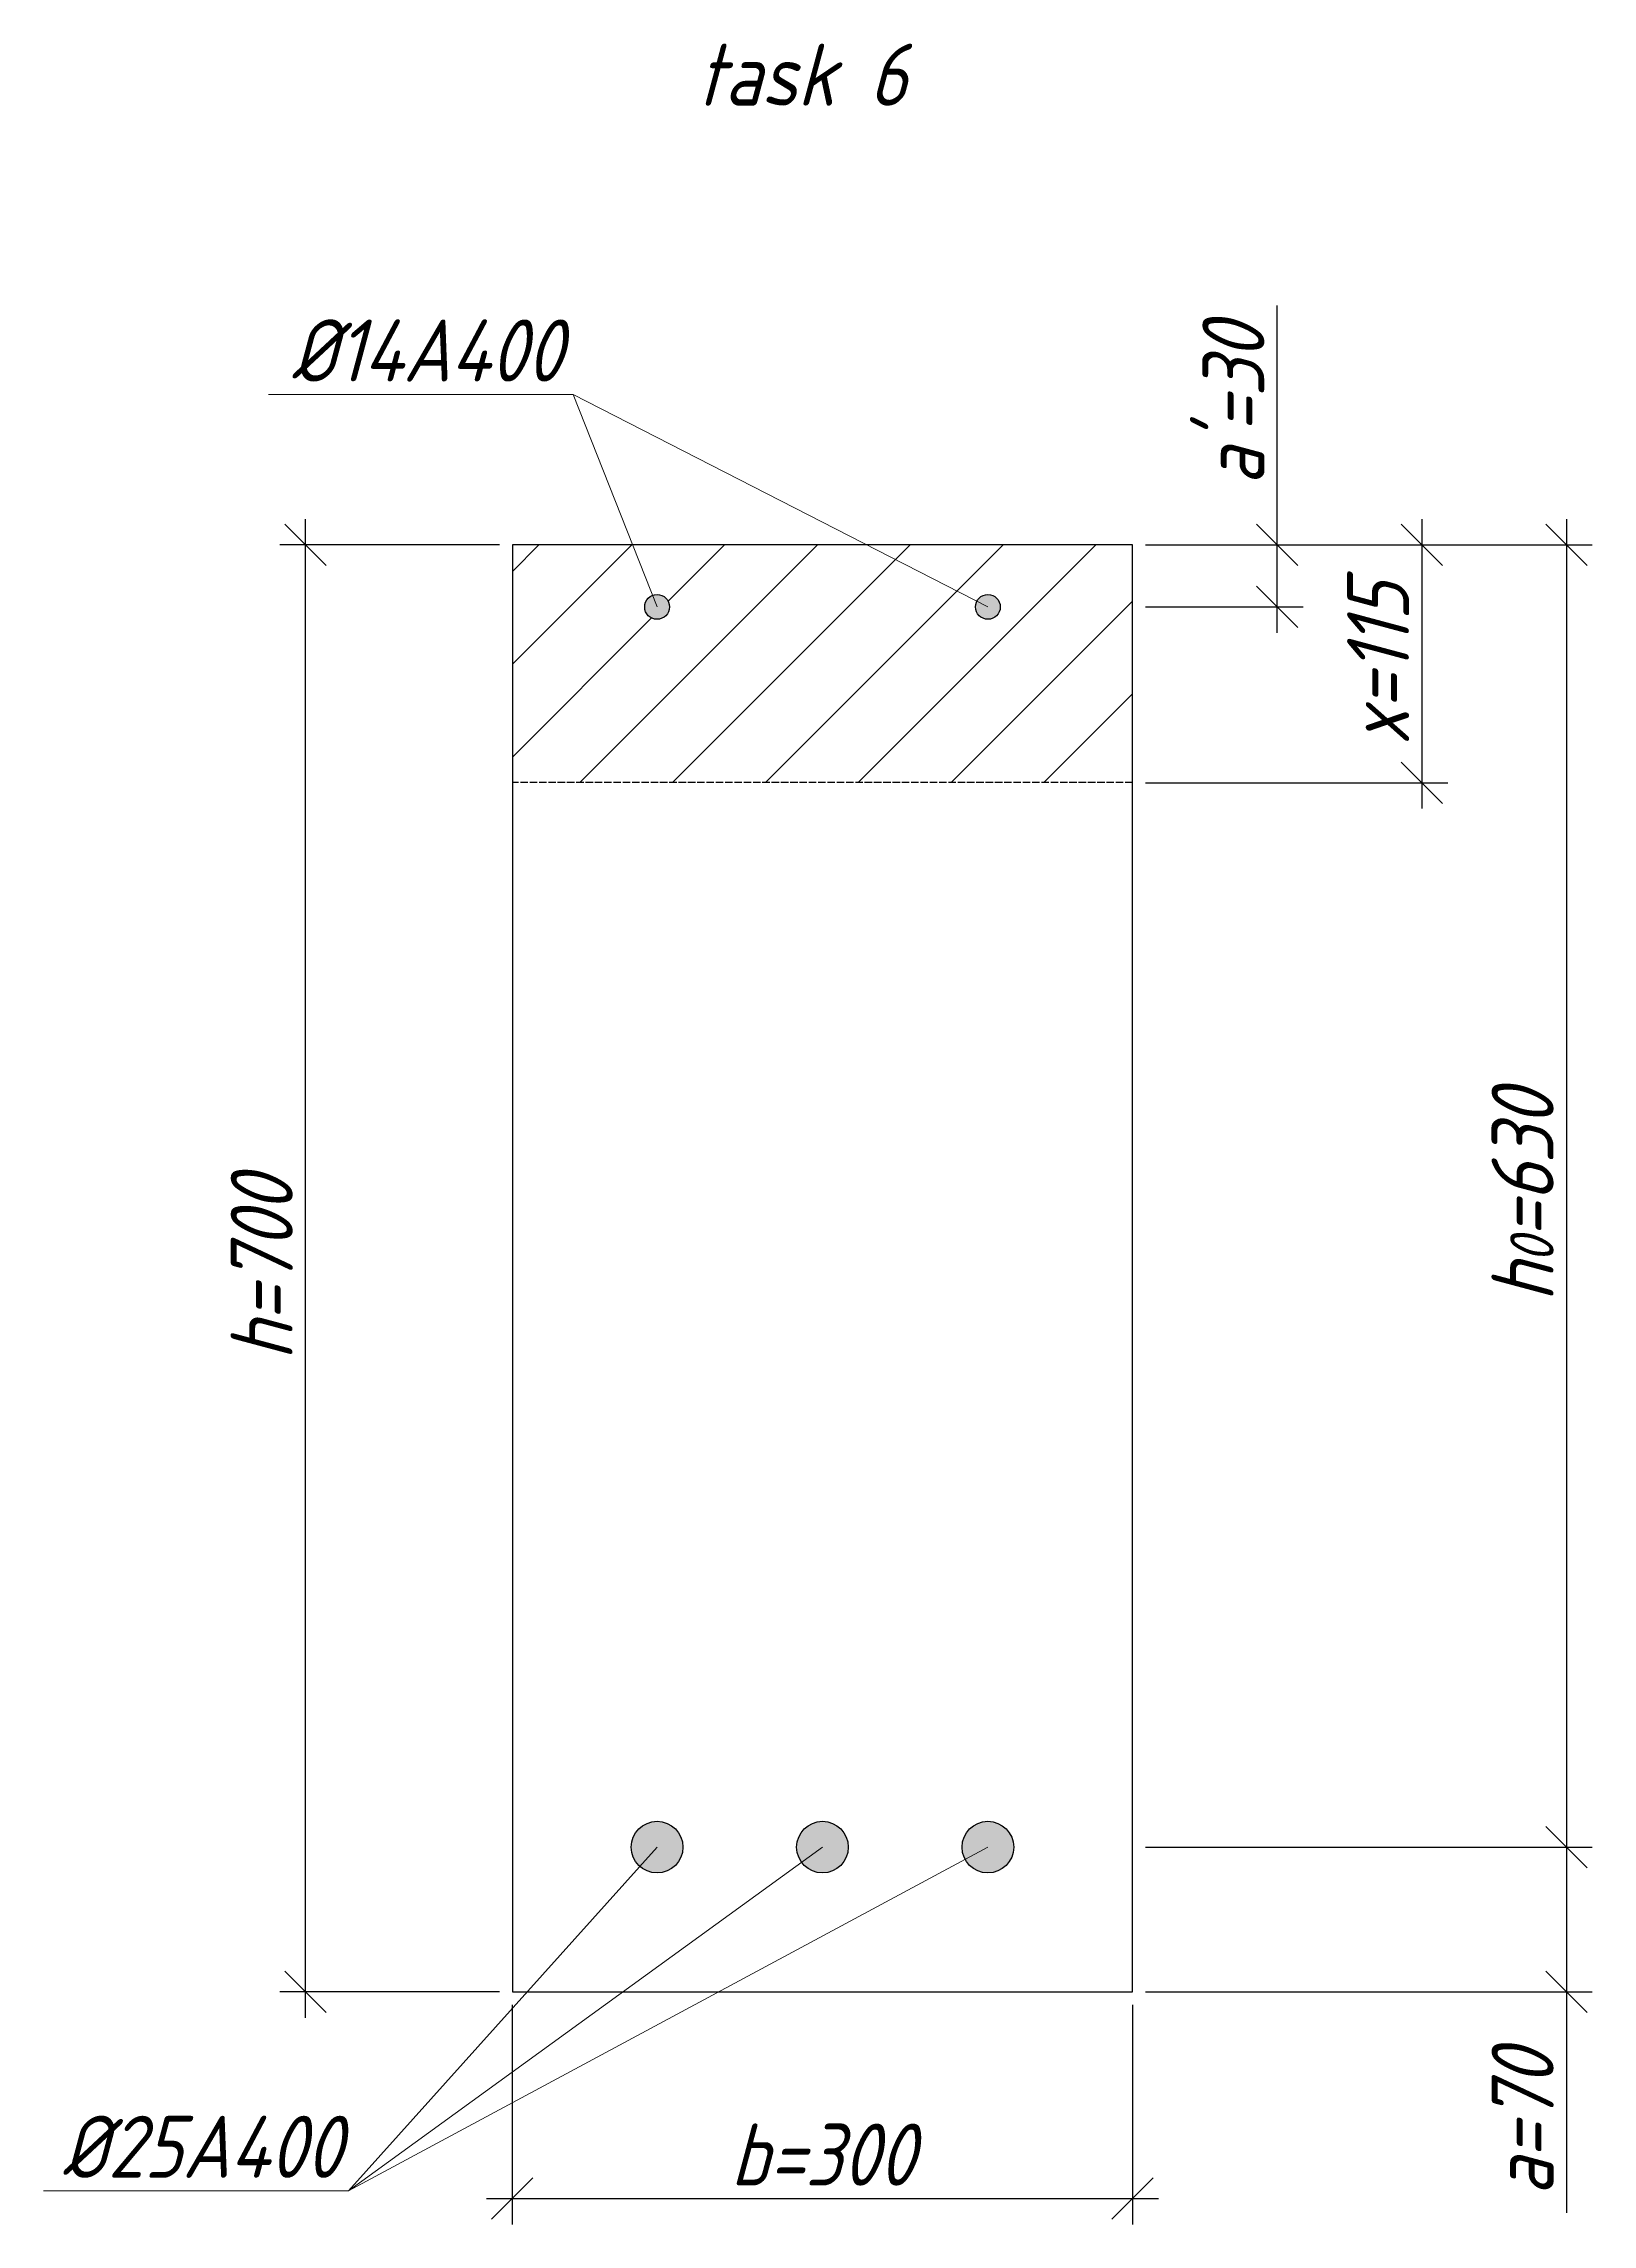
# Model space of a CAD drawing. Header units: millimetres. Extents: x -180 to 58926, y -10791 to 13515.
# Drawn here: x 3475 to 4224, y -6651 to -5596 of the extents above; entities that cross this region are included whole.
import ezdxf

# ---------------------------------------------------------------- set-up
doc = ezdxf.new("R2010")
doc.units = ezdxf.units.MM
doc.linetypes.add('ACAD_ISO02W100', pattern=[15, 12, -3])
for name, color, linetype, lineweight in [('basic', 95, 'Continuous', 30), ('hatch', 117, 'ACAD_ISO02W100', 25), ('hatching', 225, 'Continuous', 20), ('size', 45, 'Continuous', 20), ('text', 13, 'Continuous', 20), ('thin', 153, 'Continuous', 18)]:
    doc.layers.add(name, color=color, linetype=linetype, lineweight=lineweight)
doc.styles.add('Structures', font='isocpeur.ttf', dxfattribs={"width": 0.85, "oblique": 15})
doc.dimstyles.new('Structures', dxfattribs={"dimtxt": 3, "dimasz": 2, "dimexe": 1.25, "dimexo": 0.625, "dimtad": 1, "dimtxsty": 'Structures', "dimblk": 'OBLIQUE', "dimcen": 2.5, "dimdle": 1.25, "dimadec": 0, "dimazin": 0, "dimtfac": 1, "dimtmove": 0, "dimatfit": 3, "dimfxl": 1, "dimarcsym": 0})

# ---------------------------------------------------------------- blocks, each defined once
blk = doc.blocks.new('_Oblique')
at = {"color": 0, "linetype": 'ByBlock', "lineweight": -2}
blk.add_line((-0.5, -0.5), (0.5, 0.5), dxfattribs=at)
blk = doc.blocks.new('*D235')
at = {"layer": 'Defpoints', "color": 0, "transparency": 16777216}
for p in [(3701.4, -6538.5), (4001.4, -6538.5), (4001.4, -6638.5)]:
    blk.add_point(p, dxfattribs=at)
at = {"layer": 'size', "color": 0, "lineweight": -2, "transparency": 16777216}
for p, q in [((3701.4, -6544.7), (3701.4, -6651)), ((4001.4, -6544.7), (4001.4, -6651)), ((3688.9, -6638.5), (4013.9, -6638.5))]:
    blk.add_line(p, q, dxfattribs=at)
at = {"layer": 'size', "color": 0, "lineweight": -2, "transparency": 16777216, "xscale": 20, "yscale": 20, "zscale": 20, "rotation": 180}
blk.add_blockref('_Oblique', (3701.4, -6638.5), dxfattribs=at)
at = {"layer": 'size', "color": 0, "lineweight": -2, "transparency": 16777216, "xscale": 20, "yscale": 20, "zscale": 20}
blk.add_blockref('_Oblique', (4001.4, -6638.5), dxfattribs=at)
at = {"layer": 'size', "color": 0, "transparency": 16777216, "insert": (3851.4, -6617.2), "char_height": 30, "attachment_point": 5, "style": 'Structures'}
blk.add_mtext('b=300', dxfattribs=at)
blk = doc.blocks.new('*D236')
at = {"layer": 'Defpoints', "color": 0, "transparency": 16777216}
for p in [(3601.4, -5838.5), (3701.4, -5838.5), (3701.4, -6538.5)]:
    blk.add_point(p, dxfattribs=at)
at = {"layer": 'size', "color": 0, "lineweight": -2, "transparency": 16777216}
for p, q in [((3601.4, -6551), (3601.4, -5826)), ((3695.2, -5838.5), (3588.9, -5838.5)), ((3695.2, -6538.5), (3588.9, -6538.5))]:
    blk.add_line(p, q, dxfattribs=at)
at = {"layer": 'size', "color": 0, "lineweight": -2, "transparency": 16777216, "xscale": 20, "yscale": 20, "zscale": 20}
for p, rotation in [((3601.4, -5838.5), 90), ((3601.4, -6538.5), 270)]:
    blk.add_blockref('_Oblique', p, dxfattribs=dict(at, rotation=rotation))
at = {"layer": 'size', "color": 0, "transparency": 16777216, "insert": (3580.2, -6188.5), "char_height": 30, "attachment_point": 5, "rotation": 90, "style": 'Structures'}
blk.add_mtext('h=700', dxfattribs=at)
blk = doc.blocks.new('*D237')
at = {"layer": 'Defpoints', "color": 0, "transparency": 16777216}
for p in [(4001.4, -5838.5), (4001.4, -6468.5), (4211.3, -6468.5)]:
    blk.add_point(p, dxfattribs=at)
at = {"layer": 'size', "color": 0, "lineweight": -2, "transparency": 16777216}
for p, q in [((4211.3, -5826), (4211.3, -6481)), ((4007.7, -5838.5), (4223.8, -5838.5)), ((4007.7, -6468.5), (4223.8, -6468.5))]:
    blk.add_line(p, q, dxfattribs=at)
at = {"layer": 'size', "color": 0, "lineweight": -2, "transparency": 16777216, "xscale": 20, "yscale": 20, "zscale": 20}
for p, rotation in [((4211.3, -5838.5), 90), ((4211.3, -6468.5), 270)]:
    blk.add_blockref('_Oblique', p, dxfattribs=dict(at, rotation=rotation))
at = {"layer": 'size', "color": 0, "transparency": 16777216, "insert": (4190.1, -6153.5), "char_height": 30, "attachment_point": 5, "rotation": 90, "style": 'Structures'}
blk.add_mtext('h{\\H0.7x;\\S^ 0;}=630', dxfattribs=at)
blk = doc.blocks.new('*D238')
at = {"layer": 'Defpoints', "color": 0, "transparency": 16777216}
for p in [(4001.4, -6468.5), (4001.4, -6538.5), (4211.3, -6538.5)]:
    blk.add_point(p, dxfattribs=at)
at = {"layer": 'size', "color": 0, "lineweight": -2, "transparency": 16777216}
for p, q in [((4211.3, -6456), (4211.3, -6538.5)), ((4007.7, -6468.5), (4223.8, -6468.5)), ((4007.7, -6538.5), (4223.8, -6538.5)), ((4211.3, -6538.5), (4211.3, -6645.3))]:
    blk.add_line(p, q, dxfattribs=at)
at = {"layer": 'size', "color": 0, "lineweight": -2, "transparency": 16777216, "xscale": 20, "yscale": 20, "zscale": 20}
for p, rotation in [((4211.3, -6468.5), 90), ((4211.3, -6538.5), 270)]:
    blk.add_blockref('_Oblique', p, dxfattribs=dict(at, rotation=rotation))
at = {"layer": 'size', "color": 0, "transparency": 16777216, "insert": (4190.1, -6601.9), "char_height": 30, "attachment_point": 5, "rotation": 90, "style": 'Structures'}
blk.add_mtext('a=70', dxfattribs=at)
blk = doc.blocks.new('*D239')
at = {"layer": 'Defpoints', "color": 0, "transparency": 16777216}
for p in [(4001.4, -5838.5), (4071.4, -5838.5), (4001.4, -5868.5)]:
    blk.add_point(p, dxfattribs=at)
at = {"layer": 'size', "color": 0, "lineweight": -2, "transparency": 16777216}
for p, q in [((4071.4, -5838.5), (4071.4, -5722.7)), ((4007.7, -5838.5), (4083.9, -5838.5)), ((4071.4, -5881), (4071.4, -5838.5)), ((4007.7, -5868.5), (4083.9, -5868.5))]:
    blk.add_line(p, q, dxfattribs=at)
at = {"layer": 'size', "color": 0, "lineweight": -2, "transparency": 16777216, "xscale": 20, "yscale": 20, "zscale": 20}
for p, rotation in [((4071.4, -5838.5), 90), ((4071.4, -5868.5), 270)]:
    blk.add_blockref('_Oblique', p, dxfattribs=dict(at, rotation=rotation))
at = {"layer": 'size', "color": 0, "transparency": 16777216, "insert": (4050.2, -5770.6), "char_height": 30, "attachment_point": 5, "rotation": 90, "style": 'Structures'}
blk.add_mtext("a'=30", dxfattribs=at)
blk = doc.blocks.new('*D240')
at = {"layer": 'Defpoints', "color": 0, "transparency": 16777216}
for p in [(4001.4, -5838.5), (4001.4, -5953.5), (4141.4, -5953.5)]:
    blk.add_point(p, dxfattribs=at)
at = {"layer": 'size', "color": 0, "lineweight": -2, "transparency": 16777216}
for p, q in [((4141.4, -5826), (4141.4, -5966)), ((4007.7, -5838.5), (4153.9, -5838.5)), ((4007.7, -5953.5), (4153.9, -5953.5))]:
    blk.add_line(p, q, dxfattribs=at)
at = {"layer": 'size', "color": 0, "lineweight": -2, "transparency": 16777216, "xscale": 20, "yscale": 20, "zscale": 20}
for p, rotation in [((4141.4, -5838.5), 90), ((4141.4, -5953.5), 270)]:
    blk.add_blockref('_Oblique', p, dxfattribs=dict(at, rotation=rotation))
at = {"layer": 'size', "color": 0, "transparency": 16777216, "insert": (4120.2, -5896), "char_height": 30, "attachment_point": 5, "rotation": 90, "style": 'Structures'}
blk.add_mtext('x=115', dxfattribs=at)

msp = doc.modelspace()

# ---------------------------------------------------------------- hatches: boundary and pattern name
at = {"layer": 'basic'}
h = msp.add_hatch(color=256, dxfattribs=at)
h.dxf.hatch_style = 1
h.paths.add_polyline_path([(3765.44, -5868.454, 1), (3777.44, -5868.454, 1)])
h.paths.add_polyline_path([(3925.44, -5868.454, 1), (3937.44, -5868.454, 1)])
h = msp.add_hatch(color=256, dxfattribs=at)
h.dxf.hatch_style = 1
h.paths.add_polyline_path([(3758.94, -6468.454, 1), (3783.94, -6468.454, 1)])
h.paths.add_polyline_path([(3863.94, -6468.454, 1), (3838.94, -6468.454, 1)])
h.paths.add_polyline_path([(3943.94, -6468.454, 1), (3918.94, -6468.454, 1)])
at = {"layer": 'hatching'}
h = msp.add_hatch(dxfattribs=at)
h.set_pattern_fill('ANSI31', color=256, scale=10)
h.set_pattern_definition([(45, (-406.558, -6771.325), (-22.45064, 22.45064), [])])
h.paths.add_polyline_path([(4001.44, -5953.454), (4001.44, -5838.454), (3701.44, -5838.454), (3701.44, -5953.454)])
h.paths.add_polyline_path([(3925.44, -5868.454, -1), (3937.44, -5868.454, -1)], flags=16)
h.paths.add_polyline_path([(3765.44, -5868.454, -1), (3777.44, -5868.454, -1)], flags=16)

# ---------------------------------------------------------------- linework, layer by layer
at = {"layer": 'basic'}
for p, q in [((4001.44, -5838.454), (3701.44, -5838.454)), ((3701.44, -5838.454), (3701.44, -6538.454)), ((4001.44, -6538.454), (4001.44, -5838.454)), ((3701.44, -6538.454), (4001.44, -6538.454))]:
    msp.add_line(p, q, dxfattribs=at)
for centre, radius in [((3771.44, -5868.454), 6), ((3931.44, -5868.454), 6), ((3771.44, -6468.454), 12.5), ((3851.44, -6468.454), 12.5), ((3931.44, -6468.454), 12.5)]:
    msp.add_circle(centre, radius, dxfattribs=at)
at = {"layer": 'hatch', "ltscale": 0.3}
msp.add_line((4001.44, -5953.454), (3701.44, -5953.454), dxfattribs=at)
at = {"layer": 'thin'}
for p, q in [((3730.926, -5765.708), (3583.491, -5765.708)), ((3730.926, -5765.708), (3771.44, -5868.454)), ((3730.926, -5765.708), (3931.44, -5868.454)), ((3771.44, -6468.454), (3622.137, -6634.704)), ((3622.137, -6634.704), (3851.44, -6468.454)), ((3622.137, -6634.704), (3931.44, -6468.454)), ((3622.137, -6634.704), (3474.702, -6634.704))]:
    msp.add_line(p, q, dxfattribs=at)

# ---------------------------------------------------------------- texts
at = {"layer": 'text', "char_height": 30, "width": 137.52879, "attachment_point": 5, "style": 'Structures'}
for s, insert in [('task 6', (3841.536, -5610.971)), ('%%C14A400', (3659.994, -5744.445)), ('%%C25A400', (3551.205, -6613.441))]:
    msp.add_mtext(s, dxfattribs=dict(at, insert=insert))

# ---------------------------------------------------------------- dimensions: what is measured, and where the dimension line sits
at = {"layer": 'size'}
for base, p1, p2, text, picture, middle in [((4071.44, -5838.454), (4001.44, -5868.454), (4001.44, -5838.454), "a'=<>", '*D239', (4050.19, -5770.572)), ((3601.44, -5838.454), (3701.44, -6538.454), (3701.44, -5838.454), 'h=<>', '*D236', (3580.19, -6188.454)), ((4211.344, -6468.454), (4001.44, -5838.454), (4001.44, -6468.454), 'h{\\H0.7x;\\S^ 0;}=<>', '*D237', (4190.094, -6153.454)), ((4141.44, -5953.454), (4001.44, -5838.454), (4001.44, -5953.454), 'x=<>', '*D240', (4120.19, -5895.954)), ((4211.344, -6538.454), (4001.44, -6468.454), (4001.44, -6538.454), 'a=<>', '*D238', (4190.094, -6601.873))]:
    dim = msp.add_linear_dim(base=base, p1=p1, p2=p2, angle=90, text=text, dimstyle='Structures', dxfattribs=at)
    dim.commit()
    dim.dimension.update_dxf_attribs({"geometry": picture, "text_midpoint": middle})
dim = msp.add_linear_dim(base=(4001.44, -6638.454), p1=(3701.44, -6538.454), p2=(4001.44, -6538.454), text='b=<>', dimstyle='Structures', dxfattribs=at)
dim.commit()
dim.dimension.update_dxf_attribs({"geometry": '*D235', "text_midpoint": (3851.44, -6617.204)})

doc.saveas('drawing.dxf')
